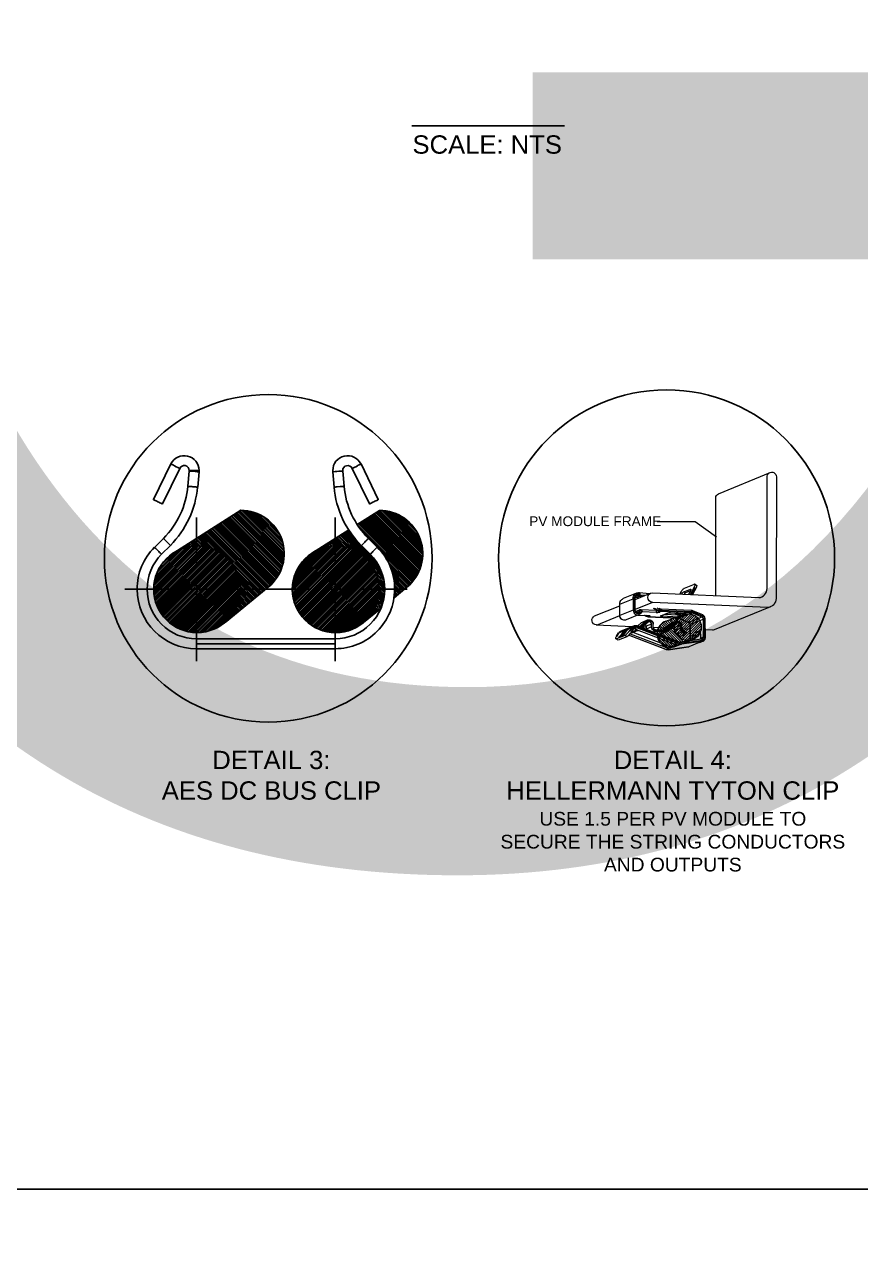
# Model space of a CAD drawing. Header units: feet. Extents: x -13743 to 68376, y -48 to 67763.
# Drawn here: x 104.7 to 150.3, y 63082 to 63148.7 of the extents above; entities that cross this region are included whole.
import ezdxf
from ezdxf.enums import TextEntityAlignment as Align

# ---------------------------------------------------------------- set-up
doc = ezdxf.new("R2018")
doc.units = ezdxf.units.FT
doc.header["$MEASUREMENT"] = 0
for name, color, linetype in [('G-ANNO-TEXT', 1, 'Continuous'), ('G-TEXT', 7, 'Continuous'), ('G-TITL-TEXT', 153, 'Continuous'), ('PDF_0', 7, 'Continuous'), ('PDF_cable', 1, 'Continuous'), ('PDF_Ediciones', 1, 'Continuous'), ('PDF_PDF_Geometría', 7, 'Continuous'), ('PDF_PV wires', 7, 'Continuous'), ('PDF_Text', 7, 'Continuous'), ('XREF', 7, 'Continuous')]:
    doc.layers.add(name, color=color, linetype=linetype)
doc.styles.add('NEI-A', font='arial.ttf')
doc.styles.get("Standard").update_dxf_attribs({"font": 'arial.ttf'})

# ---------------------------------------------------------------- blocks, each defined once
blk = doc.blocks.new('sub-title')
at = {"color": 153, "lineweight": 30, "flags": 106}
blk.add_attdef('SUB_TITLE', text='', height=0.1875, dxfattribs=at).set_placement((0, 0.1875), align=Align.MIDDLE_CENTER)
blk = doc.blocks.new('DETAIL_TITLE')
at = {"style": 'NEI-A', "flags": 8}
blk.add_attdef('#', text='', height=0.2, dxfattribs=at).set_placement((0.5922, -0.5109), align=Align.MIDDLE_CENTER)
at = {"lineweight": 30, "flags": 104}
blk.add_attdef('DETAIL_TITLE', text='', height=0.2, dxfattribs=at).set_placement((0.9099, -0.52514), align=Align.BOTTOM_LEFT)
at = {"style": 'NEI-A'}
for tag, p in [('SCALE:', (0.93865, -0.73792)), ('1"_=_', (1.5474, -0.73792))]:
    blk.add_attdef(tag, text='', height=0.1, dxfattribs=at).set_placement(p, align=Align.BOTTOM_LEFT)

msp = doc.modelspace()

# ---------------------------------------------------------------- linework, layer by layer
at = {"color": 0, "linetype": 'ByBlock', "lineweight": -2, "transparency": 16777216}
msp.add_line((134.167, 63143.183), (125.839, 63143.183), dxfattribs=at)
at = {"layer": 'PDF_0', "lineweight": 25}
for points in [[(122.578, 63124.503, 0.805272), (122.066, 63124.384), (122.066, 63124.358), (122.019, 63124.358), (121.987, 63124.353), (121.945, 63124.347), (121.898, 63124.347), (121.85, 63124.342), (121.745, 63124.332), (121.692, 63124.332), (121.645, 63124.326), (121.571, 63124.316), (121.529, 63124.316), (121.524, 63124.311), (121.524, 63124.384, -0.794738), (123.059, 63124.743)], [(123.568, 63119.817, -0.197368), (124.359, 63117.906), (124.897, 63117.906, 0.200832), (123.949, 63120.199)], [(114.094, 63115.208, -0.415337), (111.398, 63117.906), (110.855, 63117.906, 0.413315), (114.095, 63114.665)]]:
    msp.add_lwpolyline(points, format="xyb", dxfattribs=at)
for points in [[(112.695, 63124.743), (111.746, 63122.798), (111.751, 63122.798), (111.767, 63122.787), (111.799, 63122.771), (111.836, 63122.756), (111.883, 63122.729), (111.936, 63122.708), (111.989, 63122.677), (112.046, 63122.655), (112.094, 63122.629), (112.141, 63122.608), (112.178, 63122.587), (112.21, 63122.571), (112.226, 63122.566), (112.231, 63122.566), (113.18, 63124.5), (113.174, 63124.506), (113.159, 63124.511), (113.106, 63124.537), (113.069, 63124.553), (112.985, 63124.595), (112.89, 63124.648), (112.842, 63124.669), (112.8, 63124.69), (112.763, 63124.706), (112.737, 63124.722), (112.711, 63124.732), (112.7, 63124.737)], [(113.696, 63124.384), (114.234, 63124.384), (114.234, 63124.332), (114.229, 63124.321), (114.229, 63124.311), (114.223, 63124.316), (114.186, 63124.316), (114.15, 63124.321), (114.107, 63124.326), (114.06, 63124.332), (114.013, 63124.332), (113.854, 63124.347), (113.807, 63124.347), (113.77, 63124.353), (113.738, 63124.358), (113.691, 63124.358), (113.691, 63124.369), (113.696, 63124.369)], [(122.578, 63124.5), (123.526, 63122.566), (123.532, 63122.566), (123.553, 63122.571), (123.579, 63122.587), (123.616, 63122.608), (123.711, 63122.655), (123.764, 63122.677), (123.822, 63122.708), (123.874, 63122.729), (123.917, 63122.756), (123.953, 63122.771), (123.985, 63122.787), (124.001, 63122.798), (124.006, 63122.798), (123.063, 63124.743), (123.057, 63124.737), (123.047, 63124.732), (123.02, 63124.722), (122.994, 63124.706), (122.957, 63124.69), (122.91, 63124.669), (122.868, 63124.648), (122.773, 63124.595), (122.725, 63124.574), (122.652, 63124.537), (122.615, 63124.521), (122.599, 63124.511), (122.583, 63124.506)], [(112.189, 63119.814), (112.674, 63120.294), (112.632, 63120.336), (112.605, 63120.368), (112.563, 63120.405), (112.484, 63120.484), (112.442, 63120.531), (112.4, 63120.573), (112.363, 63120.605), (112.305, 63120.663), (112.294, 63120.679), (112.289, 63120.684), (111.809, 63120.194), (111.809, 63120.189), (111.825, 63120.178), (111.846, 63120.152), (111.878, 63120.125), (111.909, 63120.089), (111.957, 63120.046), (112.041, 63119.962), (112.078, 63119.92), (112.115, 63119.888), (112.147, 63119.851), (112.168, 63119.836)], [(123.084, 63120.294), (123.569, 63119.814), (123.59, 63119.836), (123.611, 63119.851), (123.642, 63119.888), (123.679, 63119.92), (123.716, 63119.962), (123.932, 63120.178), (123.948, 63120.189), (123.953, 63120.194), (123.463, 63120.684), (123.458, 63120.679), (123.447, 63120.663), (123.421, 63120.637), (123.395, 63120.605), (123.358, 63120.573), (123.316, 63120.531), (123.273, 63120.484), (123.231, 63120.447), (123.194, 63120.405)]]:
    msp.add_lwpolyline(points, close=True, dxfattribs=at)
for points in [[(114.229, 63124.311), (114.155, 63123.478), (114.15, 63123.478), (114.128, 63123.483), (114.097, 63123.483), (114.055, 63123.488), (114.002, 63123.494), (113.944, 63123.499), (113.891, 63123.504), (113.828, 63123.509), (113.77, 63123.509), (113.717, 63123.515), (113.675, 63123.52), (113.644, 63123.525), (113.617, 63123.525), (113.691, 63124.358)], [(122.066, 63124.358), (122.14, 63123.525), (122.114, 63123.525), (122.077, 63123.52), (122.035, 63123.515), (121.987, 63123.509), (121.929, 63123.509), (121.755, 63123.494), (121.703, 63123.488), (121.661, 63123.483), (121.624, 63123.483), (121.608, 63123.478), (121.603, 63123.478), (121.524, 63124.311)], [(114.097, 63121.823), (114.097, 63119.256)], [(121.661, 63121.823), (121.661, 63119.256)], [(114.097, 63118.576), (114.097, 63117.906), (113.422, 63117.906)], [(121.661, 63118.576), (121.661, 63117.906), (120.981, 63117.906)], [(110.181, 63117.906), (112.748, 63117.906)], [(114.097, 63117.226), (114.097, 63117.906), (114.772, 63117.906)], [(118.013, 63117.906), (115.451, 63117.906)], [(117.744, 63117.906), (120.311, 63117.906)], [(121.661, 63117.226), (121.661, 63117.906), (122.335, 63117.906)], [(125.577, 63117.906), (123.01, 63117.906)], [(114.097, 63113.99), (114.097, 63116.557)], [(121.661, 63113.99), (121.661, 63116.557)], [(121.661, 63114.934), (121.661, 63114.66), (114.097, 63114.66), (114.097, 63115.202), (121.661, 63115.202), (121.661, 63114.934), (114.097, 63114.934)]]:
    msp.add_lwpolyline(points, dxfattribs=at)
at = {"layer": 'PDF_0', "color": 9, "lineweight": 25, "true_color": 0xbfbfbf}
msp.add_lwpolyline([(121.661, 63115.202), (121.661, 63117.906), (123.574, 63119.814)], dxfattribs=at)
at = {"layer": 'PDF_0', "color": 1, "lineweight": 0}
for points in [[(140.257, 63116.377), (140.332, 63116.302)], [(140.355, 63116.412), (140.396, 63116.371)], [(140.448, 63116.452), (140.465, 63116.435)], [(140.547, 63116.487), (140.552, 63116.481)], [(139.259, 63115.768), (140.222, 63114.806)], [(139.306, 63115.855), (140.32, 63114.846)], [(139.364, 63115.936), (140.419, 63114.881)], [(139.428, 63116.006), (140.512, 63114.916)], [(139.497, 63116.064), (140.61, 63114.956)], [(139.584, 63116.116), (140.709, 63114.991)], [(139.671, 63116.157), (140.193, 63115.635)], [(139.77, 63116.191), (140.17, 63115.797)], [(139.868, 63116.232), (140.17, 63115.93)], [(139.967, 63116.267), (140.193, 63116.041)], [(140.06, 63116.302), (140.228, 63116.139)], [(140.158, 63116.342), (140.274, 63116.226)], [(139.201, 63115.426), (139.886, 63114.748)], [(139.207, 63115.559), (140.013, 63114.748)], [(139.225, 63115.67), (140.123, 63114.771)], [(139.23, 63115.264), (139.723, 63114.777)], [(140.692, 63115.142), (140.807, 63115.026)], [(140.854, 63115.113), (140.9, 63115.061)], [(140.981, 63115.119), (140.999, 63115.101)], [(141.092, 63115.136), (141.097, 63115.136)]]:
    msp.add_lwpolyline(points, dxfattribs=at)
at = {"layer": 'PDF_0', "lineweight": 25}
for centre, radius in [((118.005, 63119.596), 8.937), ((139.726, 63119.621), 9.164)]:
    msp.add_circle(centre, radius, dxfattribs=at)
for centre, radius, start, end in [((113.42, 63124.387), 0.809, 359.97802, 153.88), ((113.42, 63124.387), 0.271, 359.2804, 154.65455), ((109.071, 63123.918), 4.562, 314.81324, 355.08911), ((108.987, 63123.949), 5.184, 315.25269, 354.81994), ((126.697, 63123.918), 5.121, 184.91089, 225.02197), ((126.707, 63123.923), 4.583, 184.96582, 224.97253), ((114.094, 63117.904), 3.244, 134.92309, 179.9231), ((114.063, 63117.92), 2.664, 134.70337, 180.3241), ((121.653, 63117.904), 3.239, 270.03295, 0.04944), ((121.663, 63117.904), 2.696, 269.89014, 0.10986)]:
    msp.add_arc(centre, radius, start, end, dxfattribs=at)
at = {"layer": 'PDF_cable', "lineweight": 25}
for points in [[(112.858, 63119.904), (116.511, 63122.218, -0.705463), (118.003, 63118.017), (115.652, 63116.099)], [(122.852, 63121.443), (124.064, 63122.213, -0.705463), (125.561, 63118.017), (124.865, 63117.448)]]:
    msp.add_lwpolyline(points, format="xyb", dxfattribs=at)
for points in [[(115.694, 63121.701), (118.619, 63118.776)], [(115.752, 63121.733), (118.646, 63118.839)], [(115.805, 63121.77), (118.677, 63118.903)], [(115.863, 63121.807), (118.704, 63118.966)], [(115.915, 63121.839), (118.73, 63119.029)], [(115.973, 63121.875), (118.751, 63119.098)], [(116.026, 63121.912), (118.772, 63119.166)], [(116.084, 63121.949), (118.793, 63119.235)], [(116.142, 63121.981), (118.814, 63119.308)], [(116.195, 63122.018), (118.83, 63119.382)], [(116.253, 63122.055), (118.841, 63119.461)], [(116.305, 63122.086), (118.856, 63119.54)], [(116.363, 63122.123), (118.862, 63119.619)], [(116.416, 63122.16), (118.872, 63119.704)], [(116.474, 63122.192), (118.872, 63119.793)], [(116.543, 63122.218), (118.872, 63119.883)], [(116.637, 63122.213), (118.872, 63119.978)], [(116.732, 63122.207), (118.862, 63120.073)], [(116.838, 63122.192), (118.851, 63120.178)], [(116.943, 63122.176), (118.835, 63120.284)], [(117.059, 63122.149), (118.809, 63120.4)], [(117.186, 63122.118), (118.777, 63120.526)], [(117.317, 63122.076), (118.73, 63120.663)], [(117.47, 63122.012), (118.672, 63120.816)], [(117.655, 63121.923), (118.582, 63120.995)], [(117.902, 63121.759), (118.419, 63121.243)], [(123.252, 63121.696), (126.172, 63118.776)], [(123.305, 63121.733), (126.204, 63118.834)], [(123.363, 63121.77), (126.23, 63118.897)], [(123.421, 63121.802), (126.262, 63118.961)], [(123.474, 63121.839), (126.283, 63119.029)], [(123.532, 63121.875), (126.31, 63119.092)], [(123.584, 63121.907), (126.331, 63119.161)], [(123.642, 63121.944), (126.352, 63119.235)], [(123.695, 63121.981), (126.367, 63119.308)], [(123.753, 63122.012), (126.383, 63119.382)], [(123.806, 63122.049), (126.399, 63119.456)], [(123.864, 63122.086), (126.41, 63119.535)], [(123.917, 63122.118), (126.42, 63119.619)], [(123.975, 63122.155), (126.425, 63119.704)], [(124.032, 63122.192), (126.431, 63119.788)], [(124.096, 63122.213), (126.431, 63119.878)], [(124.191, 63122.207), (126.431, 63119.973)], [(124.291, 63122.202), (126.42, 63120.073)], [(124.391, 63122.192), (126.41, 63120.173)], [(124.502, 63122.171), (126.394, 63120.284)], [(124.618, 63122.149), (126.367, 63120.4)], [(124.739, 63122.113), (126.336, 63120.521)], [(124.876, 63122.07), (126.288, 63120.658)], [(125.029, 63122.007), (126.225, 63120.811)], [(125.208, 63121.918), (126.136, 63120.99)], [(125.461, 63121.759), (125.977, 63121.243)], [(114.64, 63121.032), (117.813, 63117.859)], [(114.692, 63121.069), (117.86, 63117.901)], [(114.75, 63121.101), (117.913, 63117.943)], [(114.803, 63121.137), (117.96, 63117.98)], [(114.861, 63121.174), (118.013, 63118.022)], [(114.919, 63121.206), (118.061, 63118.065)], [(114.972, 63121.243), (118.108, 63118.107)], [(115.03, 63121.28), (118.155, 63118.149)], [(115.083, 63121.311), (118.198, 63118.196)], [(115.141, 63121.348), (118.245, 63118.244)], [(115.193, 63121.385), (118.287, 63118.291)], [(115.251, 63121.417), (118.329, 63118.339)], [(115.304, 63121.454), (118.372, 63118.391)], [(115.362, 63121.491), (118.408, 63118.444)], [(115.415, 63121.522), (118.445, 63118.497)], [(115.473, 63121.559), (118.482, 63118.549)], [(115.531, 63121.596), (118.519, 63118.602)], [(115.583, 63121.628), (118.556, 63118.66)], [(115.641, 63121.665), (118.588, 63118.718)], [(120.411, 63119.899), (122.393, 63121.153)], [(122.198, 63121.027), (124.032, 63119.193)], [(122.251, 63121.064), (123.895, 63119.419)], [(122.309, 63121.101), (122.789, 63120.616)], [(122.362, 63121.132), (122.493, 63121)], [(122.862, 63121.448), (125.925, 63118.386)], [(122.92, 63121.485), (125.967, 63118.439)], [(122.973, 63121.522), (126.004, 63118.491)], [(123.01, 63121.211), (125.888, 63118.339)], [(123.031, 63121.554), (126.041, 63118.544)], [(123.084, 63121.591), (126.078, 63118.602)], [(123.142, 63121.628), (126.109, 63118.655)], [(123.194, 63121.665), (126.141, 63118.713)], [(113.86, 63120.537), (114.128, 63120.268), (111.757, 63117.901)], [(113.58, 63120.363), (113.712, 63120.236)], [(113.638, 63120.4), (113.791, 63120.247)], [(113.696, 63120.431), (113.87, 63120.257)], [(113.749, 63120.468), (113.955, 63120.263)], [(113.807, 63120.505), (114.039, 63120.268)], [(113.918, 63120.573), (114.223, 63120.268)], [(113.97, 63120.61), (114.318, 63120.263)], [(114.028, 63120.642), (114.418, 63120.252)], [(114.081, 63120.679), (114.529, 63120.236)], [(114.139, 63120.716), (114.64, 63120.215)], [(114.192, 63120.747), (114.761, 63120.183)], [(114.25, 63120.784), (114.893, 63120.141)], [(114.308, 63120.821), (115.04, 63120.083)], [(114.36, 63120.853), (115.214, 63120.004)], [(114.418, 63120.89), (115.436, 63119.872)], [(114.471, 63120.927), (117.66, 63117.738)], [(114.529, 63120.958), (117.713, 63117.78)], [(114.582, 63120.995), (117.76, 63117.817)], [(121.418, 63120.537), (121.687, 63120.268), (119.315, 63117.896)], [(121.139, 63120.357), (121.271, 63120.231)], [(121.197, 63120.394), (121.344, 63120.241)], [(121.249, 63120.431), (121.429, 63120.252)], [(121.307, 63120.463), (121.513, 63120.263)], [(121.36, 63120.5), (121.597, 63120.268)], [(121.471, 63120.568), (121.777, 63120.263)], [(121.529, 63120.605), (121.877, 63120.257)], [(121.587, 63120.642), (121.977, 63120.247)], [(121.64, 63120.674), (122.082, 63120.231)], [(121.697, 63120.711), (122.198, 63120.21)], [(121.75, 63120.747), (122.319, 63120.178)], [(121.808, 63120.784), (122.451, 63120.136)], [(121.861, 63120.816), (122.599, 63120.083)], [(121.919, 63120.853), (122.767, 63119.999)], [(121.972, 63120.89), (122.989, 63119.872)], [(122.03, 63120.921), (124.233, 63118.718)], [(122.082, 63120.958), (124.185, 63118.855)], [(122.14, 63120.995), (124.122, 63119.013)], [(114.034, 63120.268), (111.757, 63117.991)], [(114.218, 63120.268), (111.762, 63117.812)], [(114.302, 63120.263), (111.762, 63117.727)], [(113.939, 63120.263), (111.767, 63118.086)], [(114.387, 63120.257), (111.772, 63117.643)], [(113.839, 63120.252), (111.772, 63118.191)], [(114.466, 63120.247), (111.783, 63117.564)], [(113.733, 63120.236), (111.788, 63118.296)], [(114.545, 63120.231), (111.793, 63117.485)], [(113.617, 63120.215), (111.809, 63118.407)], [(114.619, 63120.215), (111.809, 63117.406)], [(114.692, 63120.199), (111.825, 63117.332)], [(113.501, 63120.189), (111.841, 63118.528)], [(114.766, 63120.183), (111.846, 63117.263)], [(114.835, 63120.162), (111.867, 63117.19)], [(113.369, 63120.147), (111.883, 63118.66)], [(114.903, 63120.136), (111.888, 63117.126)], [(114.972, 63120.115), (111.915, 63117.058)], [(113.222, 63120.094), (111.936, 63118.802)], [(115.035, 63120.089), (111.941, 63116.995)], [(115.098, 63120.057), (111.967, 63116.931)], [(115.162, 63120.031), (111.999, 63116.868)], [(113.059, 63120.015), (112.01, 63118.971)], [(115.22, 63119.999), (112.025, 63116.805)], [(115.278, 63119.967), (112.057, 63116.747)], [(115.336, 63119.936), (112.094, 63116.689)], [(115.394, 63119.899), (112.126, 63116.636)], [(112.848, 63119.894), (112.131, 63119.182)], [(115.446, 63119.862), (112.162, 63116.578)], [(115.499, 63119.825), (112.199, 63116.525)], [(115.552, 63119.788), (112.242, 63116.473)], [(115.604, 63119.746), (112.278, 63116.425)], [(115.652, 63119.709), (112.321, 63116.373)], [(112.969, 63119.973), (112.974, 63119.973)], [(113.027, 63120.01), (113.032, 63120.004)], [(113.085, 63120.046), (113.095, 63120.036)], [(113.138, 63120.078), (113.153, 63120.062)], [(113.196, 63120.115), (113.217, 63120.089)], [(113.248, 63120.152), (113.285, 63120.115)], [(113.306, 63120.189), (113.348, 63120.141)], [(113.359, 63120.22), (113.417, 63120.162)], [(113.417, 63120.257), (113.491, 63120.183)], [(113.47, 63120.294), (113.559, 63120.205)], [(113.528, 63120.326), (113.633, 63120.22)], [(121.592, 63120.263), (119.315, 63117.991)], [(121.771, 63120.263), (119.315, 63117.806)], [(121.861, 63120.263), (119.32, 63117.722)], [(121.497, 63120.257), (119.32, 63118.086)], [(121.397, 63120.252), (119.331, 63118.186)], [(121.945, 63120.252), (119.331, 63117.638)], [(122.024, 63120.241), (119.341, 63117.559)], [(121.292, 63120.236), (119.347, 63118.291)], [(122.103, 63120.231), (119.352, 63117.479)], [(121.176, 63120.215), (119.368, 63118.402)], [(122.177, 63120.215), (119.368, 63117.406)], [(122.251, 63120.199), (119.384, 63117.332)], [(121.054, 63120.183), (119.399, 63118.523)], [(122.325, 63120.178), (119.405, 63117.258)], [(122.393, 63120.157), (119.426, 63117.19)], [(120.928, 63120.141), (119.436, 63118.655)], [(122.462, 63120.136), (119.447, 63117.121)], [(122.525, 63120.11), (119.473, 63117.053)], [(120.78, 63120.089), (119.494, 63118.802)], [(122.594, 63120.083), (119.5, 63116.989)], [(122.657, 63120.057), (119.526, 63116.926)], [(122.715, 63120.025), (119.552, 63116.863)], [(120.612, 63120.015), (119.568, 63118.966)], [(122.778, 63119.999), (119.584, 63116.805)], [(122.836, 63119.967), (119.615, 63116.747)], [(122.894, 63119.93), (119.647, 63116.689)], [(122.952, 63119.899), (119.684, 63116.631)], [(120.401, 63119.894), (119.689, 63119.177)], [(123.005, 63119.862), (119.721, 63116.578)], [(123.057, 63119.825), (119.758, 63116.525)], [(123.11, 63119.783), (119.795, 63116.473)], [(123.163, 63119.746), (119.837, 63116.42)], [(123.21, 63119.704), (119.879, 63116.373)], [(120.527, 63119.973), (120.533, 63119.967)], [(120.585, 63120.01), (120.591, 63119.999)], [(120.638, 63120.041), (120.649, 63120.031)], [(120.696, 63120.078), (120.712, 63120.062)], [(120.749, 63120.115), (120.775, 63120.089)], [(120.807, 63120.147), (120.844, 63120.115)], [(120.859, 63120.183), (120.907, 63120.136)], [(120.917, 63120.22), (120.975, 63120.157)], [(120.975, 63120.252), (121.044, 63120.178)], [(121.028, 63120.289), (121.118, 63120.199)], [(121.086, 63120.326), (121.191, 63120.215)], [(124.133, 63119.999), (125.846, 63118.286)], [(115.704, 63119.667), (112.363, 63116.325)], [(115.752, 63119.619), (112.405, 63116.278)], [(115.794, 63119.577), (112.452, 63116.23)], [(115.842, 63119.53), (112.495, 63116.188)], [(115.884, 63119.482), (112.542, 63116.146)], [(115.926, 63119.435), (112.595, 63116.099)], [(115.968, 63119.388), (112.642, 63116.062)], [(116.005, 63119.335), (112.695, 63116.019)], [(116.047, 63119.282), (112.748, 63115.983)], [(116.084, 63119.229), (112.8, 63115.946)], [(116.121, 63119.171), (112.853, 63115.909)], [(116.153, 63119.119), (112.911, 63115.872)], [(116.189, 63119.061), (112.969, 63115.84)], [(116.095, 63119.214), (117.613, 63117.696)], [(123.258, 63119.662), (119.921, 63116.32)], [(123.305, 63119.619), (119.963, 63116.272)], [(123.353, 63119.572), (120.006, 63116.23)], [(123.4, 63119.53), (120.053, 63116.183)], [(123.442, 63119.482), (120.1, 63116.141)], [(123.484, 63119.43), (120.148, 63116.099)], [(123.526, 63119.382), (120.201, 63116.056)], [(123.563, 63119.33), (120.248, 63116.019)], [(123.6, 63119.277), (120.301, 63115.977)], [(123.642, 63119.224), (120.353, 63115.94)], [(123.674, 63119.171), (120.411, 63115.903)], [(123.711, 63119.113), (120.464, 63115.872)], [(123.743, 63119.055), (120.522, 63115.835)], [(123.648, 63119.214), (124.27, 63118.592)], [(124.391, 63119.651), (125.804, 63118.238)], [(124.523, 63119.43), (125.756, 63118.191)], [(124.607, 63119.25), (125.714, 63118.149)], [(124.676, 63119.092), (125.666, 63118.107)], [(116.221, 63119.003), (113.027, 63115.809)], [(116.247, 63118.94), (113.085, 63115.777)], [(116.279, 63118.882), (113.148, 63115.751)], [(116.305, 63118.818), (113.211, 63115.724)], [(116.332, 63118.75), (113.275, 63115.698)], [(116.358, 63118.687), (113.343, 63115.672)], [(116.379, 63118.618), (113.412, 63115.65)], [(117.412, 63117.532), (116.4, 63118.544), (113.48, 63115.629)], [(116.416, 63118.476), (113.554, 63115.608)], [(116.437, 63118.402), (113.628, 63115.592)], [(116.221, 63118.992), (117.56, 63117.653)], [(116.305, 63118.824), (117.512, 63117.617)], [(116.358, 63118.676), (117.46, 63117.574)], [(116.432, 63118.423), (117.36, 63117.49)], [(123.774, 63118.997), (120.585, 63115.803)], [(123.806, 63118.94), (120.643, 63115.777)], [(123.837, 63118.876), (120.707, 63115.745)], [(123.864, 63118.813), (120.77, 63115.719)], [(123.89, 63118.75), (120.833, 63115.693)], [(123.911, 63118.681), (120.902, 63115.666)], [(123.938, 63118.613), (120.97, 63115.645)], [(123.959, 63118.544), (121.039, 63115.624)], [(123.975, 63118.47), (121.107, 63115.608)], [(123.99, 63118.397), (121.181, 63115.587)], [(123.779, 63118.992), (124.301, 63118.47)], [(123.859, 63118.818), (124.322, 63118.36)], [(123.917, 63118.671), (124.338, 63118.249)], [(123.959, 63118.539), (124.349, 63118.149)], [(123.99, 63118.418), (124.354, 63118.049)], [(124.728, 63118.95), (125.619, 63118.059)], [(124.77, 63118.818), (125.566, 63118.022)], [(124.802, 63118.692), (125.519, 63117.98)], [(124.828, 63118.576), (125.466, 63117.938)], [(124.855, 63118.465), (125.419, 63117.896)], [(124.871, 63118.354), (125.366, 63117.859)], [(116.453, 63118.323), (113.702, 63115.577)], [(116.463, 63118.249), (113.781, 63115.566)], [(116.474, 63118.165), (113.86, 63115.556)], [(116.479, 63118.086), (113.944, 63115.545)], [(116.485, 63117.996), (114.028, 63115.54)], [(116.49, 63117.906), (114.118, 63115.54)], [(116.485, 63117.817), (114.213, 63115.54)], [(116.479, 63117.722), (114.308, 63115.545)], [(116.453, 63118.307), (117.312, 63117.453)], [(116.469, 63118.202), (117.259, 63117.411)], [(116.479, 63118.101), (117.212, 63117.369)], [(116.485, 63118.001), (117.159, 63117.332)], [(116.485, 63117.822), (117.059, 63117.248)], [(116.485, 63117.732), (117.012, 63117.205)], [(116.49, 63117.912), (117.112, 63117.29)], [(124.006, 63118.323), (121.26, 63115.571)], [(124.022, 63118.244), (121.339, 63115.561)], [(124.032, 63118.165), (121.418, 63115.55)], [(124.038, 63118.08), (121.502, 63115.545)], [(124.043, 63117.996), (121.587, 63115.54)], [(124.343, 63117.606), (124.043, 63117.906), (121.676, 63115.535)], [(124.043, 63117.812), (121.766, 63115.54)], [(124.038, 63117.717), (121.866, 63115.545)], [(124.011, 63118.307), (124.359, 63117.954)], [(124.027, 63118.196), (124.359, 63117.864)], [(124.038, 63118.096), (124.359, 63117.775)], [(124.038, 63117.732), (124.322, 63117.448)], [(124.043, 63118.001), (124.354, 63117.69)], [(124.043, 63117.817), (124.333, 63117.527)], [(124.881, 63118.254), (125.319, 63117.817)], [(124.892, 63118.154), (125.266, 63117.775)], [(124.892, 63117.696), (125.018, 63117.569)], [(124.897, 63118.054), (125.218, 63117.732)], [(124.897, 63117.964), (125.166, 63117.696)], [(124.897, 63117.87), (125.118, 63117.653)], [(124.897, 63117.785), (125.066, 63117.611)], [(116.469, 63117.617), (114.408, 63115.556)], [(116.458, 63117.511), (114.513, 63115.571)], [(116.432, 63117.4), (114.629, 63115.592)], [(116.406, 63117.279), (114.745, 63115.624)], [(116.363, 63117.147), (114.877, 63115.661)], [(116.337, 63117.063), (116.558, 63116.842)], [(116.358, 63117.132), (116.611, 63116.879)], [(116.379, 63117.2), (116.659, 63116.921)], [(116.4, 63117.269), (116.711, 63116.963)], [(116.421, 63117.342), (116.759, 63117.005)], [(116.437, 63117.416), (116.811, 63117.042)], [(116.453, 63117.495), (116.859, 63117.084)], [(116.463, 63117.569), (116.912, 63117.126)], [(116.474, 63117.653), (116.959, 63117.168)], [(124.027, 63117.617), (121.966, 63115.556)], [(124.011, 63117.511), (122.072, 63115.566)], [(123.99, 63117.395), (122.182, 63115.592)], [(123.964, 63117.279), (122.304, 63115.619)], [(123.922, 63117.147), (122.435, 63115.661)], [(123.89, 63117.063), (124.117, 63116.836)], [(123.917, 63117.132), (124.164, 63116.884)], [(123.938, 63117.2), (124.185, 63116.947)], [(123.959, 63117.269), (124.212, 63117.016)], [(123.98, 63117.337), (124.233, 63117.084)], [(123.996, 63117.416), (124.254, 63117.153)], [(124.011, 63117.49), (124.275, 63117.226)], [(124.022, 63117.569), (124.291, 63117.295)], [(124.032, 63117.648), (124.307, 63117.374)], [(124.876, 63117.527), (124.918, 63117.49)], [(124.886, 63117.611), (124.965, 63117.532)], [(116.311, 63117.005), (115.025, 63115.719)], [(116.232, 63116.836), (115.188, 63115.793)], [(116.11, 63116.626), (115.404, 63115.914)], [(115.931, 63116.378), (115.957, 63116.352)], [(115.973, 63116.431), (116.01, 63116.394)], [(116.01, 63116.478), (116.058, 63116.431)], [(116.052, 63116.531), (116.11, 63116.473)], [(116.089, 63116.589), (116.158, 63116.515)], [(116.121, 63116.641), (116.21, 63116.557)], [(116.158, 63116.699), (116.258, 63116.594)], [(116.189, 63116.757), (116.311, 63116.636)], [(116.221, 63116.815), (116.358, 63116.678)], [(116.253, 63116.873), (116.411, 63116.715)], [(116.279, 63116.937), (116.458, 63116.757)], [(116.311, 63117), (116.511, 63116.8)], [(123.869, 63117), (122.578, 63115.714)], [(123.79, 63116.836), (122.746, 63115.793)], [(123.669, 63116.62), (122.957, 63115.914)], [(123.205, 63116.093), (124.154, 63116.868)], [(123.49, 63116.378), (123.516, 63116.346)], [(123.526, 63116.425), (123.569, 63116.388)], [(123.569, 63116.478), (123.616, 63116.431)], [(123.606, 63116.531), (123.669, 63116.467)], [(123.642, 63116.583), (123.716, 63116.51)], [(123.679, 63116.636), (123.769, 63116.552)], [(123.716, 63116.694), (123.816, 63116.594)], [(123.748, 63116.752), (123.869, 63116.631)], [(123.779, 63116.81), (123.917, 63116.673)], [(123.811, 63116.873), (123.969, 63116.715)], [(123.837, 63116.937), (124.017, 63116.757)], [(123.864, 63117), (124.069, 63116.794)], [(115.71, 63116.151), (115.71, 63116.146)], [(115.757, 63116.193), (115.762, 63116.188)], [(115.799, 63116.236), (115.81, 63116.23)], [(115.847, 63116.283), (115.857, 63116.267)], [(115.889, 63116.33), (115.91, 63116.309)], [(123.263, 63116.146), (123.268, 63116.146)], [(123.31, 63116.188), (123.316, 63116.183)], [(123.358, 63116.236), (123.368, 63116.225)], [(123.4, 63116.283), (123.416, 63116.267)], [(123.447, 63116.33), (123.469, 63116.309)]]:
    msp.add_lwpolyline(points, dxfattribs=at)
for centre in [(114.121, 63117.909), (121.679, 63117.904)]:
    msp.add_circle(centre, 2.364, dxfattribs=at)
at = {"layer": 'PDF_Ediciones', "lineweight": 0}
msp.add_circle((140.892, 63115.846), 0.728, dxfattribs=at)
msp.add_arc((139.929, 63115.475), 0.728, 109.38538, 294.07653, dxfattribs=at)
at = {"layer": 'PDF_PDF_Geometría', "lineweight": 0}
for points in [[(138.947, 63117.2, -0.968573), (138.952, 63117.716), (144.75, 63117.455), (144.843, 63117.467), (144.924, 63117.502), (145.005, 63117.548), (145.075, 63117.606), (145.127, 63117.681), (145.168, 63117.768), (145.197, 63117.861), (145.208, 63117.948), (145.22, 63124.013, -1.103596), (145.713, 63124.042), (145.701, 63117.409), (145.689, 63117.316), (145.66, 63117.229), (145.62, 63117.142), (145.568, 63117.067), (145.498, 63117.009), (145.417, 63116.963)], [(142.414, 63117.56), (142.414, 63121.317), (142.408, 63122.897, -0.292569), (142.558, 63123.108), (145.376, 63124.285)], [(135.9, 63115.96, -0.768254), (135.804, 63116.458), (137.178, 63117.009)]]:
    msp.add_lwpolyline(points, format="xyb", dxfattribs=at)
for points in [[(137.178, 63117.09), (137.178, 63117.096), (137.184, 63117.171), (137.201, 63117.235), (137.236, 63117.293), (137.282, 63117.345), (137.317, 63117.374), (137.334, 63117.386), (137.381, 63117.415), (138.106, 63117.705)], [(138.019, 63116.765), (138.013, 63116.771), (137.972, 63116.771), (137.972, 63117.392), (137.903, 63117.392), (137.908, 63117.461), (137.926, 63117.531), (137.961, 63117.589), (138.007, 63117.647), (138.036, 63117.67), (138.117, 63117.71), (138.187, 63117.728), (138.256, 63117.728), (138.796, 63117.67)], [(138.013, 63117.351), (138.854, 63117.699)], [(140.541, 63117.803), (140.529, 63117.78), (140.454, 63117.647), (140.541, 63117.803), (140.564, 63117.838), (140.61, 63117.896), (140.634, 63117.919), (140.651, 63117.942), (140.674, 63117.954), (140.686, 63117.966), (140.709, 63117.971), (141.242, 63118.192), (141.248, 63118.197), (141.26, 63118.197), (141.266, 63118.192), (141.271, 63118.18), (141.271, 63118.145), (141.266, 63118.128), (141.26, 63118.099)], [(140.547, 63117.647), (140.593, 63117.705), (140.616, 63117.728), (140.628, 63117.751), (140.645, 63117.763), (140.663, 63117.768), (141.028, 63117.919), (141.051, 63117.919), (141.051, 63117.896), (141.045, 63117.867), (141.034, 63117.844), (141.022, 63117.815), (141.01, 63117.78), (140.964, 63117.705), (140.952, 63117.67), (140.929, 63117.635), (140.918, 63117.623)], [(141.022, 63117.815), (140.761, 63117.71), (140.663, 63117.768)], [(140.686, 63117.635), (140.692, 63117.647), (140.715, 63117.67), (140.726, 63117.693), (140.744, 63117.705), (140.761, 63117.71)], [(141.26, 63118.192), (141.358, 63118.134), (141.364, 63118.134), (141.376, 63118.122), (141.376, 63118.087), (141.364, 63118.064), (141.358, 63118.041), (141.347, 63118.012), (141.289, 63117.948), (141.266, 63117.937), (141.254, 63117.937), (141.254, 63117.942), (141.248, 63117.948), (141.248, 63117.96), (141.254, 63118.053), (141.26, 63118.099), (141.01, 63117.623)], [(141.028, 63117.919), (141.051, 63117.908)], [(141.254, 63117.937), (141.092, 63117.618)], [(141.352, 63118.018), (141.144, 63117.618)], [(138.349, 63116.632), (138.309, 63116.58), (138.262, 63116.545), (138.233, 63116.528), (137.514, 63116.232), (137.474, 63116.22), (137.398, 63116.22), (137.334, 63116.238), (137.271, 63116.278), (137.224, 63116.331), (137.19, 63116.406), (137.178, 63116.475), (137.178, 63117.096), (137.903, 63117.392), (137.903, 63116.771), (137.914, 63116.696), (137.949, 63116.626), (137.995, 63116.568), (138.053, 63116.528), (138.129, 63116.516), (138.198, 63116.516), (138.233, 63116.528)], [(137.508, 63116.232), (137.479, 63116.22), (137.416, 63116.22), (137.346, 63116.232), (137.282, 63116.261), (137.236, 63116.313), (137.195, 63116.365), (137.178, 63116.429), (137.178, 63117.136), (137.195, 63117.218), (137.23, 63117.287), (137.282, 63117.345), (137.317, 63117.368)], [(138.013, 63117.386), (138.013, 63117.392), (137.972, 63117.392), (137.984, 63117.455), (138.001, 63117.513), (138.03, 63117.566), (138.065, 63117.606), (138.106, 63117.635), (138.158, 63117.664), (138.222, 63117.676), (138.274, 63117.676), (138.274, 63117.647), (138.262, 63117.629), (138.262, 63117.623), (138.251, 63117.612), (138.564, 63117.577)], [(138.1, 63116.644), (138.256, 63116.707), (138.233, 63116.667), (138.198, 63116.644), (138.193, 63116.644), (138.158, 63116.626), (138.111, 63116.632), (138.071, 63116.655), (138.042, 63116.696), (138.019, 63116.742), (138.019, 63116.765), (138.013, 63117.386), (138.019, 63117.421), (138.036, 63117.479), (138.065, 63117.531), (138.111, 63117.577), (138.152, 63117.6), (138.158, 63117.6), (138.204, 63117.612), (138.251, 63117.612), (138.065, 63117.537)], [(142.251, 63115.67), (145.417, 63116.963), (145.336, 63116.928), (145.243, 63116.916), (138.952, 63117.194), (138.019, 63116.812)], [(138.204, 63117.432), (138.03, 63117.455), (138.193, 63117.519), (138.204, 63117.525), (138.245, 63117.525), (138.262, 63117.531), (138.32, 63117.531), (138.349, 63117.525), (138.378, 63117.525), (138.419, 63117.519)], [(137.845, 63115.867), (135.902, 63115.954), (137.178, 63116.47)], [(138.367, 63116.702), (138.367, 63116.69), (138.355, 63116.661), (138.355, 63116.649), (138.343, 63116.62), (138.326, 63116.609), (138.285, 63116.597), (138.233, 63116.586), (138.193, 63116.58), (138.146, 63116.58), (138.1, 63116.586), (138.059, 63116.615), (138.03, 63116.649), (138.001, 63116.69), (137.984, 63116.725), (137.972, 63116.771), (137.966, 63116.777), (137.955, 63116.777), (137.943, 63116.771), (137.903, 63116.771), (137.178, 63116.475)], [(138.036, 63116.702), (138.256, 63116.794)], [(138.164, 63116.499), (138.726, 63116.475), (138.755, 63116.47), (138.796, 63116.47), (138.813, 63116.464), (138.819, 63116.464), (138.825, 63116.458), (138.807, 63116.441), (138.714, 63116.412), (138.674, 63116.412), (138.662, 63116.418), (138.639, 63116.418), (138.604, 63116.429), (138.569, 63116.452), (138.517, 63116.481)], [(138.256, 63116.707), (138.28, 63116.742), (138.274, 63116.661), (138.251, 63116.62), (138.239, 63116.603), (138.233, 63116.597), (138.233, 63116.586)], [(138.28, 63116.8), (138.274, 63116.794), (138.251, 63116.789), (138.291, 63116.8), (138.291, 63116.806), (138.303, 63116.806), (138.372, 63116.702)], [(138.303, 63116.806), (138.303, 63116.794), (138.285, 63116.76), (138.28, 63116.742)], [(138.309, 63116.8), (138.343, 63116.8), (138.419, 63116.678), (138.39, 63116.678), (138.367, 63116.69), (138.343, 63116.69)], [(138.343, 63116.8), (139.155, 63116.765), (139.155, 63116.649), (138.419, 63116.678)], [(138.807, 63116.464), (138.807, 63116.441), (138.784, 63116.435), (138.709, 63116.435), (138.662, 63116.452), (138.627, 63116.464), (138.622, 63116.464), (138.622, 63116.47), (138.616, 63116.47), (138.569, 63116.452), (138.564, 63116.452), (138.511, 63116.481)], [(138.616, 63116.47), (138.593, 63116.481)], [(138.627, 63116.475), (138.627, 63116.464)], [(139.439, 63116.818), (139.445, 63116.818), (139.445, 63116.812), (139.451, 63116.806), (139.451, 63116.777), (139.457, 63116.765), (141.097, 63116.696), (141.097, 63116.673), (141.092, 63116.661), (141.092, 63116.644), (141.08, 63116.632), (141.074, 63116.632), (141.074, 63116.626), (141.103, 63116.626), (141.103, 63116.62), (141.115, 63116.62), (140.39, 63116.325), (140.384, 63116.325), (140.384, 63116.331), (140.355, 63116.331), (140.349, 63116.336), (140.349, 63116.331), (138.714, 63116.406), (138.714, 63116.412), (140.349, 63116.336), (141.074, 63116.626), (139.439, 63116.702), (139.346, 63116.667), (139.352, 63116.667), (139.346, 63116.678)], [(138.819, 63116.464), (138.819, 63116.452)], [(139.062, 63116.881), (139.294, 63116.748), (139.312, 63116.765), (139.323, 63116.771), (139.329, 63116.789), (139.335, 63116.794), (139.335, 63116.806), (139.37, 63116.794), (139.381, 63116.789), (139.393, 63116.777), (139.416, 63116.771), (139.439, 63116.771), (139.457, 63116.765), (139.451, 63116.76), (139.451, 63116.725), (139.445, 63116.713), (139.445, 63116.707), (139.439, 63116.707), (139.439, 63116.702), (139.422, 63116.707), (139.381, 63116.707), (139.358, 63116.713), (139.346, 63116.719), (139.329, 63116.725), (139.306, 63116.736), (139.294, 63116.748), (139.248, 63116.725), (139.016, 63116.858)], [(139.184, 63116.765), (139.155, 63116.765)], [(139.155, 63116.649), (139.259, 63116.649), (139.288, 63116.655), (139.323, 63116.655), (139.346, 63116.667), (139.346, 63116.678), (139.329, 63116.69), (139.294, 63116.702), (139.254, 63116.719), (139.248, 63116.725)], [(139.346, 63116.847), (139.346, 63116.823), (139.341, 63116.812), (139.335, 63116.806), (139.207, 63116.881)], [(141.712, 63115.072), (141.567, 63115.009), (141.55, 63115.009), (141.509, 63114.997), (141.654, 63115.055), (141.695, 63115.072), (141.729, 63115.084), (141.758, 63115.101), (141.793, 63115.142), (141.828, 63115.194), (141.845, 63115.264), (141.845, 63115.287), (141.84, 63116.278), (141.84, 63116.313), (141.822, 63116.377), (141.782, 63116.435), (141.735, 63116.475), (141.695, 63116.504), (141.155, 63116.725), (141.121, 63116.742), (141.074, 63116.748), (139.439, 63116.818), (139.416, 63116.823), (139.358, 63116.841), (139.346, 63116.847), (139.306, 63116.87)], [(139.335, 63116.661), (139.335, 63116.678)], [(139.503, 63116.435), (139.503, 63116.499)], [(139.63, 63116.551), (140.332, 63116.516), (140.332, 63116.394)], [(140.286, 63116.603), (140.494, 63116.504), (140.506, 63116.499), (140.518, 63116.487), (140.529, 63116.487), (140.471, 63116.464), (140.454, 63116.47), (140.448, 63116.47), (140.436, 63116.475), (140.158, 63116.609)], [(140.349, 63116.516), (140.332, 63116.516)], [(141.845, 63115.287), (141.834, 63115.287), (141.828, 63115.293), (141.811, 63115.293), (141.805, 63116.284), (141.758, 63116.284), (141.747, 63116.278), (141.729, 63116.278), (141.729, 63116.296), (141.718, 63116.331), (141.712, 63116.342), (141.671, 63116.383), (141.654, 63116.389), (140.929, 63116.093), (140.39, 63116.325), (140.384, 63116.325), (140.923, 63116.093), (140.947, 63116.087), (140.976, 63116.058), (140.999, 63116.023), (141.005, 63115.983), (141.005, 63115.09)], [(140.523, 63116.429), (140.523, 63116.418), (140.529, 63116.418), (140.535, 63116.423), (140.523, 63116.435), (140.5, 63116.441), (140.471, 63116.464)], [(140.494, 63116.597), (140.494, 63116.504)], [(140.634, 63116.586), (140.668, 63116.568), (140.674, 63116.568), (140.697, 63116.557), (140.634, 63116.528), (140.622, 63116.533), (140.616, 63116.545), (140.599, 63116.551), (140.5, 63116.586)], [(140.506, 63116.412), (140.506, 63116.435)], [(140.68, 63116.51), (140.68, 63116.481), (140.622, 63116.47), (140.576, 63116.475), (140.529, 63116.487)], [(140.634, 63116.528), (140.668, 63116.516), (140.686, 63116.504), (140.697, 63116.499), (140.692, 63116.487), (140.692, 63116.504)], [(140.668, 63116.58), (140.668, 63116.568)], [(140.842, 63116.568), (140.842, 63116.551), (140.819, 63116.545), (140.744, 63116.545), (140.697, 63116.557)], [(140.86, 63116.568), (140.86, 63116.557)], [(141.074, 63116.748), (141.08, 63116.748), (141.08, 63116.742), (141.092, 63116.736), (141.092, 63116.725), (141.097, 63116.719), (141.097, 63116.696), (141.121, 63116.696), (141.126, 63116.69), (141.144, 63116.69), (141.155, 63116.678), (141.155, 63116.702), (141.161, 63116.713), (141.161, 63116.725), (141.155, 63116.725)], [(141.84, 63116.278), (141.822, 63116.278), (141.816, 63116.284), (141.805, 63116.284), (141.805, 63116.313), (141.793, 63116.336), (141.787, 63116.365), (141.776, 63116.383), (141.758, 63116.406), (141.735, 63116.423), (141.718, 63116.441), (141.689, 63116.458), (141.695, 63116.464), (141.695, 63116.475), (141.7, 63116.481), (141.7, 63116.499), (141.695, 63116.499), (141.695, 63116.504)], [(137.955, 63115.913), (137.236, 63115.617), (137.219, 63115.612), (137.184, 63115.583), (137.149, 63115.559), (137.126, 63115.525), (136.992, 63115.333), (137.004, 63115.351)], [(136.998, 63115.356), (137.114, 63115.525), (137.126, 63115.525), (137.392, 63115.641), (137.398, 63115.646), (137.41, 63115.652), (137.41, 63115.658), (137.421, 63115.67), (137.427, 63115.67), (137.427, 63115.675), (137.433, 63115.687), (137.439, 63115.675), (137.433, 63115.67), (137.433, 63115.664), (137.427, 63115.658), (137.421, 63115.658), (137.421, 63115.652)], [(137.392, 63115.641), (137.201, 63115.356), (137.149, 63115.333), (137.126, 63115.293), (137.242, 63115.339), (137.271, 63115.385), (137.224, 63115.368), (137.421, 63115.652), (137.491, 63115.675), (137.271, 63115.356), (137.288, 63115.362), (137.392, 63115.513), (137.468, 63115.548), (137.363, 63115.391), (137.381, 63115.403), (137.607, 63115.722), (137.845, 63115.82), (137.804, 63115.762), (137.711, 63115.629)], [(137.497, 63115.565), (137.439, 63115.548), (137.421, 63115.559), (137.514, 63115.687)], [(137.439, 63115.675), (137.445, 63115.687), (137.45, 63115.687), (137.45, 63115.693), (137.433, 63115.687)], [(137.491, 63115.675), (137.491, 63115.687), (137.497, 63115.693), (137.508, 63115.699), (137.508, 63115.704), (137.514, 63115.704), (137.52, 63115.71), (137.52, 63115.716), (137.526, 63115.722), (137.555, 63115.733), (137.543, 63115.722), (137.537, 63115.722), (137.532, 63115.716), (137.532, 63115.71), (137.514, 63115.693), (137.514, 63115.687), (137.584, 63115.716), (137.59, 63115.722), (137.59, 63115.733), (137.601, 63115.739), (137.607, 63115.739), (137.607, 63115.745), (137.624, 63115.762), (137.642, 63115.768), (137.619, 63115.745), (137.619, 63115.739), (137.613, 63115.733), (137.607, 63115.722)], [(137.584, 63115.716), (137.497, 63115.583)], [(137.526, 63115.722), (137.532, 63115.716)], [(137.624, 63115.762), (137.63, 63115.757)], [(137.804, 63115.762), (137.822, 63115.762), (137.827, 63115.757), (137.845, 63115.751), (137.85, 63115.751), (137.856, 63115.745), (137.868, 63115.739), (137.908, 63115.797), (137.903, 63115.803), (137.879, 63115.815), (137.868, 63115.815), (137.862, 63115.82), (137.845, 63115.82), (137.868, 63115.855), (137.903, 63115.884), (137.943, 63115.907), (137.972, 63115.925), (138.019, 63115.93), (138.059, 63115.936), (138.1, 63115.93), (138.146, 63115.913), (138.152, 63115.913), (138.367, 63116.087), (138.419, 63116.122), (138.691, 63116.232), (138.755, 63116.244), (138.813, 63116.244), (138.877, 63116.226), (138.929, 63116.186), (138.97, 63116.133), (138.998, 63116.07), (139.004, 63116), (138.975, 63116.012)], [(137.822, 63115.577), (137.943, 63115.757), (137.955, 63115.768), (137.995, 63115.803), (138.001, 63115.803), (138.013, 63115.809), (138.036, 63115.815), (138.059, 63115.815), (138.088, 63115.809), (138.106, 63115.803), (137.92, 63115.733)], [(138.152, 63115.913), (138.152, 63115.89), (138.146, 63115.878), (138.146, 63115.867), (138.111, 63115.878), (138.082, 63115.884), (138.048, 63115.884), (138.013, 63115.867), (137.984, 63115.861), (137.955, 63115.844), (137.926, 63115.82), (137.908, 63115.797), (137.92, 63115.791), (137.937, 63115.774), (137.937, 63115.768), (137.943, 63115.762), (137.943, 63115.757)], [(138.146, 63115.913), (140.46, 63115.026), (140.494, 63115.02), (140.518, 63115.02), (140.523, 63115.02), (140.529, 63115.009), (140.529, 63115.003), (140.535, 63114.997), (140.535, 63114.991), (140.541, 63114.98), (140.541, 63114.974), (141.671, 63115.125), (141.671, 63115.084), (141.666, 63115.072), (141.666, 63115.067), (141.654, 63115.055), (140.535, 63114.904), (140.523, 63114.898), (140.477, 63114.898), (140.46, 63114.904), (140.448, 63114.904), (140.436, 63114.91), (140.425, 63114.91), (140.28, 63114.852), (138.135, 63115.675), (138.117, 63115.687), (138.082, 63115.699), (138.065, 63115.699), (138.048, 63115.704), (138.03, 63115.704), (138.019, 63115.699), (138.007, 63115.699), (138.007, 63115.693), (138.013, 63115.693), (138.013, 63115.687), (138.019, 63115.675), (138.036, 63115.67), (138.059, 63115.658), (138.065, 63115.652), (138.088, 63115.652), (138.106, 63115.646), (138.129, 63115.652), (138.14, 63115.652), (138.158, 63115.658), (138.181, 63115.664)], [(138.065, 63115.652), (138.082, 63115.699)], [(138.245, 63115.878), (138.633, 63116.197), (138.68, 63116.168)], [(138.303, 63115.855), (138.68, 63116.168), (138.726, 63116.191), (138.772, 63116.203), (138.825, 63116.203), (138.871, 63116.186), (138.917, 63116.151), (138.952, 63116.116), (138.97, 63116.07), (138.975, 63116.012), (138.975, 63115.815), (138.993, 63115.791), (139.004, 63115.757), (139.022, 63115.733), (139.051, 63115.71), (139.074, 63115.699), (139.103, 63115.687), (139.138, 63115.675), (139.636, 63115.658), (139.665, 63115.658), (139.683, 63115.664), (139.694, 63115.664), (139.712, 63115.67), (139.723, 63115.675), (139.735, 63115.687), (139.752, 63115.699), (140.233, 63116.099), (140.28, 63116.128), (140.326, 63116.139), (140.378, 63116.133), (140.425, 63116.122), (140.471, 63116.087), (140.5, 63116.046), (140.523, 63115.994), (140.529, 63115.942), (140.529, 63115.762), (140.541, 63115.716), (140.547, 63115.699), (140.564, 63115.675), (140.576, 63115.664), (140.61, 63115.641), (140.709, 63115.571)], [(138.367, 63116.087), (138.633, 63116.197), (138.691, 63116.232)], [(139.636, 63115.583), (139.138, 63115.612), (139.091, 63115.617), (139.051, 63115.629), (139.01, 63115.658), (138.975, 63115.687), (138.952, 63115.722), (138.923, 63115.762), (138.912, 63115.809), (138.912, 63116.012), (138.906, 63116.046), (138.894, 63116.081), (138.848, 63116.128), (138.778, 63116.139), (138.755, 63116.128), (138.726, 63116.116), (138.378, 63115.82)], [(138.61, 63115.832), (138.396, 63115.844)], [(138.912, 63116.012), (138.61, 63115.89), (138.604, 63115.925), (138.569, 63115.983)], [(138.61, 63115.89), (138.61, 63115.739)], [(138.912, 63115.855), (138.616, 63115.739)], [(138.975, 63115.849), (139.004, 63115.844), (139.022, 63115.774), (139.039, 63115.757), (139.074, 63115.733), (139.097, 63115.722), (139.12, 63115.722), (139.138, 63115.675)], [(139.004, 63115.844), (139.004, 63116)], [(139.636, 63115.786), (139.01, 63115.815)], [(139.12, 63115.722), (139.619, 63115.699), (139.636, 63115.658)], [(139.729, 63115.606), (139.428, 63115.478), (139.416, 63115.472), (139.393, 63115.467), (139.375, 63115.467), (139.352, 63115.461), (139.329, 63115.461), (139.636, 63115.583), (139.659, 63115.583), (139.677, 63115.594), (139.694, 63115.594), (139.717, 63115.6), (139.735, 63115.606), (139.758, 63115.617), (139.775, 63115.623), (139.799, 63115.641), (140.28, 63116.046), (140.303, 63116.058), (140.338, 63116.07), (140.361, 63116.07), (140.396, 63116.052), (140.425, 63116.035), (140.442, 63116.006), (140.454, 63115.983), (140.46, 63115.948), (140.46, 63115.757), (140.471, 63115.722), (140.483, 63115.699), (140.494, 63115.664), (140.506, 63115.641), (140.529, 63115.617), (140.547, 63115.594), (140.576, 63115.577), (140.674, 63115.513), (140.709, 63115.571), (140.761, 63115.554), (140.778, 63115.554), (140.79, 63115.559)], [(139.538, 63115.704), (139.915, 63116.023), (139.967, 63116.052), (140.245, 63116.168), (140.303, 63116.18), (140.373, 63116.174), (140.431, 63116.151), (140.483, 63116.116), (140.523, 63116.058), (140.547, 63116), (140.564, 63115.936), (140.529, 63115.942)], [(139.752, 63115.699), (139.706, 63115.733), (139.694, 63115.722), (139.683, 63115.716), (139.677, 63115.71), (139.665, 63115.704), (139.659, 63115.704), (139.642, 63115.699), (139.619, 63115.699)], [(140.233, 63116.099), (140.193, 63116.133), (139.706, 63115.733), (139.636, 63115.699)], [(139.915, 63116.023), (140.193, 63116.133), (140.245, 63116.168)], [(140.158, 63115.762), (139.955, 63115.768)], [(140.46, 63115.948), (140.158, 63115.82), (140.152, 63115.855), (140.141, 63115.884), (140.118, 63115.907)], [(140.158, 63115.82), (140.158, 63115.664)], [(140.576, 63115.577), (140.268, 63115.455), (140.245, 63115.472), (140.228, 63115.496), (140.204, 63115.519), (140.187, 63115.548), (140.17, 63115.571), (140.158, 63115.629), (140.158, 63115.664), (140.46, 63115.786)], [(140.349, 63116.331), (140.373, 63116.331), (140.384, 63116.325)], [(140.923, 63116.093), (140.929, 63116.093), (140.964, 63116.081), (140.976, 63116.07), (140.981, 63116.052), (140.993, 63116.035), (140.999, 63116.023), (141.005, 63116), (141.005, 63115.983), (141.729, 63116.278), (141.729, 63115.287), (141.741, 63115.287), (141.747, 63115.293), (141.811, 63115.293), (141.805, 63115.264), (141.793, 63115.235), (141.782, 63115.212), (141.77, 63115.183), (141.747, 63115.165), (141.724, 63115.142), (141.695, 63115.13), (141.671, 63115.125), (141.666, 63115.136), (141.666, 63115.148), (141.654, 63115.159), (141.654, 63115.165), (141.642, 63115.177), (141.637, 63115.177), (140.518, 63115.02)], [(141.005, 63115.722), (140.564, 63115.745), (140.564, 63115.774), (140.529, 63115.786)], [(140.564, 63115.774), (140.564, 63115.936)], [(140.564, 63115.745), (140.57, 63115.733), (140.576, 63115.716), (140.581, 63115.704), (140.593, 63115.693), (140.599, 63115.675), (140.616, 63115.67), (140.79, 63115.559), (140.79, 63115.548), (140.79, 63115.542), (140.738, 63115.438), (140.738, 63115.455), (140.732, 63115.467), (140.72, 63115.472), (140.692, 63115.501), (140.674, 63115.513)], [(141.01, 63115.09), (141.005, 63115.983)], [(142.257, 63115.67), (141.845, 63115.687)], [(137.462, 63115.391), (136.998, 63115.212), (136.981, 63115.2), (136.963, 63115.2), (136.958, 63115.212), (136.952, 63115.229), (136.958, 63115.246), (136.963, 63115.27), (136.969, 63115.304), (136.992, 63115.333)], [(137.555, 63115.322), (137.091, 63115.136), (136.963, 63115.2)], [(137.149, 63115.333), (137.172, 63115.322)], [(137.161, 63115.31), (137.172, 63115.322), (137.224, 63115.339), (137.23, 63115.362)], [(137.201, 63115.356), (137.224, 63115.339)], [(137.248, 63115.356), (137.242, 63115.356), (137.224, 63115.368)], [(137.433, 63115.554), (137.41, 63115.519)], [(137.421, 63115.559), (137.497, 63115.583), (137.508, 63115.577)], [(137.468, 63115.548), (137.479, 63115.542)], [(137.746, 63115.484), (139.851, 63114.684), (139.862, 63114.672), (139.874, 63114.667), (139.903, 63114.667), (139.915, 63114.661), (139.944, 63114.661), (139.955, 63114.667), (139.81, 63114.609), (140.929, 63114.765), (140.935, 63114.765), (139.81, 63114.609), (139.799, 63114.609), (139.781, 63114.603), (139.77, 63114.609), (139.729, 63114.609), (139.706, 63114.62), (139.694, 63114.62), (137.659, 63115.403)], [(139.851, 63114.684), (139.706, 63114.62), (137.659, 63115.409)], [(138.164, 63115.658), (137.862, 63115.53), (137.856, 63115.53), (137.839, 63115.525), (137.775, 63115.525)], [(138.059, 63115.658), (137.81, 63115.559)], [(140.349, 63114.84), (139.932, 63114.782), (139.909, 63114.782), (139.903, 63114.788), (139.88, 63114.788), (137.903, 63115.554)], [(139.138, 63115.612), (139.045, 63115.571)], [(139.323, 63115.467), (139.329, 63115.461)], [(140.738, 63115.438), (140.732, 63115.432), (140.5, 63115.339), (140.471, 63115.339), (140.448, 63115.351), (140.431, 63115.356), (140.407, 63115.368), (140.39, 63115.38), (140.373, 63115.385), (140.268, 63115.455)], [(140.616, 63115.67), (140.61, 63115.641)], [(141.15, 63115.113), (141.15, 63115.142), (141.167, 63115.351), (141.184, 63115.409), (141.202, 63115.455), (141.219, 63115.496), (141.242, 63115.525), (141.266, 63115.542), (141.474, 63115.623), (141.492, 63115.623), (141.509, 63115.617), (141.532, 63115.594), (141.55, 63115.554), (141.567, 63115.507), (141.579, 63115.449), (141.584, 63115.385), (141.584, 63115.229)], [(141.532, 63115.6), (141.381, 63115.53), (141.266, 63115.542)], [(141.266, 63115.136), (141.266, 63115.2), (141.271, 63115.275), (141.283, 63115.339), (141.3, 63115.403), (141.312, 63115.455), (141.335, 63115.496), (141.352, 63115.519), (141.381, 63115.53)], [(141.474, 63115.623), (141.503, 63115.623)], [(141.637, 63115.177), (141.654, 63115.183), (141.666, 63115.183), (141.677, 63115.188), (141.689, 63115.2), (141.7, 63115.217), (141.718, 63115.229), (141.724, 63115.246), (141.729, 63115.27), (141.729, 63115.287), (141.584, 63115.229), (141.584, 63115.212), (141.579, 63115.188), (141.573, 63115.171)], [(141.509, 63114.997), (140.935, 63114.765)]]:
    msp.add_lwpolyline(points, dxfattribs=at)
for points in [[(138.245, 63116.789), (138.251, 63116.789)], [(139.764, 63116.603), (139.775, 63116.609), (139.787, 63116.609), (139.81, 63116.615), (139.949, 63116.615), (140.773, 63116.58), (140.802, 63116.574), (140.836, 63116.574), (140.854, 63116.568), (140.865, 63116.568), (140.865, 63116.557), (140.86, 63116.557), (140.842, 63116.551), (140.692, 63116.487), (140.68, 63116.481), (140.523, 63116.418), (140.506, 63116.412), (140.494, 63116.412), (140.483, 63116.406), (140.436, 63116.406), (140.407, 63116.394), (140.332, 63116.394), (139.503, 63116.435), (139.451, 63116.435), (139.433, 63116.441), (139.422, 63116.441), (139.416, 63116.452), (139.404, 63116.458), (139.416, 63116.464)], [(141.689, 63116.458), (141.689, 63116.441), (141.683, 63116.429), (141.677, 63116.423), (141.677, 63116.412), (141.671, 63116.406), (141.666, 63116.394), (141.654, 63116.394), (141.654, 63116.389), (141.115, 63116.62), (141.138, 63116.644), (141.138, 63116.655), (141.144, 63116.661), (141.15, 63116.673), (141.155, 63116.678)], [(137.804, 63115.559), (137.769, 63115.519), (137.729, 63115.472), (137.688, 63115.438), (137.624, 63115.374), (137.601, 63115.356), (137.572, 63115.333), (137.555, 63115.322), (137.462, 63115.391), (137.479, 63115.409), (137.508, 63115.426), (137.532, 63115.449), (137.566, 63115.472), (137.601, 63115.507), (137.636, 63115.548), (137.677, 63115.583), (137.729, 63115.652), (137.816, 63115.716), (137.85, 63115.733), (137.868, 63115.733), (137.868, 63115.687), (137.85, 63115.629)], [(138.106, 63115.803), (138.111, 63115.809), (138.117, 63115.809), (138.117, 63115.815), (138.129, 63115.82), (138.135, 63115.838), (138.14, 63115.844), (138.14, 63115.855), (138.146, 63115.867), (140.46, 63114.98), (140.454, 63114.968), (140.454, 63114.956), (140.448, 63114.945), (140.436, 63114.933), (140.436, 63114.927), (140.431, 63114.922), (140.425, 63114.91)], [(140.802, 63115.548), (140.79, 63115.548)]]:
    msp.add_lwpolyline(points, close=True, dxfattribs=at)
at = {"layer": 'PDF_PV wires', "lineweight": 0}
msp.add_lwpolyline([(139.213, 63121.607), (141.277, 63121.607), (142.454, 63120.766)], dxfattribs=at)
at = {"layer": 'PDF_PV wires', "color": 1, "lineweight": 0}
for points in [[(139.688, 63116.162), (140.57, 63116.493)], [(140.807, 63116.568), (140.17, 63115.93)], [(140.947, 63116.568), (140.17, 63115.791)], [(141.063, 63116.551), (140.187, 63115.675)], [(140.628, 63116.522), (140.216, 63116.104)], [(141.161, 63116.522), (140.216, 63115.571)], [(141.254, 63116.475), (140.262, 63115.484)], [(141.335, 63116.423), (140.315, 63115.403)], [(141.405, 63116.36), (140.373, 63115.333)], [(141.468, 63116.29), (140.442, 63115.27)], [(141.521, 63116.215), (140.523, 63115.212)], [(141.567, 63116.122), (140.61, 63115.171)], [(141.602, 63116.023), (140.715, 63115.136)], [(141.619, 63115.913), (140.825, 63115.113)], [(141.625, 63115.78), (140.958, 63115.113)], [(140.228, 63114.806), (141.155, 63115.159)], [(141.584, 63115.612), (141.126, 63115.148)]]:
    msp.add_lwpolyline(points, dxfattribs=at)

# ---------------------------------------------------------------- block references
at = {"layer": 'G-ANNO-TEXT'}
ref = msp.add_blockref('DETAIL_TITLE', (-460.635, 63776.869), dxfattribs=dict(at, xscale=128.9267043143703, yscale=128.9267043143703, zscale=128.9267043143703))
lines = msp.add_mtext('{\\LDC BLOCK TYPE-1 (3) STRINGS (78) MODULES [580W]}', dxfattribs={"layer": '0', "insert": (-343.325, 63747.843), "char_height": 858.86809, "attachment_point": 1})
ref.add_attrib('DETAIL_TITLE', '', (-343.325, 63747.843)).embed_mtext(lines)
at = {"layer": 'G-TEXT'}
ref = msp.add_blockref('sub-title', (-222.976, 63183.228), dxfattribs=dict(at, xscale=5.485316049832718, yscale=5.485316049832718, zscale=5.485316049832718))
lines = msp.add_mtext('{\\LTYPICAL 54-MODULE SHORT TRACKER  WIRING DETAIL}', dxfattribs={"layer": 'G-ANNO-TEXT', "insert": (-193.015, 63195.724), "char_height": 92.11239, "attachment_point": 1})
ref.add_attrib('SUB_TITLE', '', (-193.015, 63195.724), dxfattribs={"flags": 104}).embed_mtext(lines)
ref = msp.add_blockref('sub-title', (115.628, 63130.883), dxfattribs=dict(at, xscale=5.485316049832718, yscale=5.485316049832718, zscale=5.485316049832718))
lines = msp.add_mtext('{\\LTYPICAL 3x90-MODULE TRACKER WIRING DETAIL}', dxfattribs={"layer": 'G-ANNO-TEXT', "insert": (129.666, 63146.108), "char_height": 92.11239, "attachment_point": 1})
ref.add_attrib('SUB_TITLE', '', (129.666, 63146.108), dxfattribs={"flags": 104}).embed_mtext(lines)

# ---------------------------------------------------------------- texts
at = {"layer": 'G-TITL-TEXT', "color": 7, "linetype": 'Continuous', "style": 'NEI-A'}
msp.add_text('SCALE: NTS', height=1, dxfattribs=at).set_placement((125.87, 63142.669), align=Align.TOP_LEFT)
at = {"layer": 'PDF_Text', "insert": (132.232, 63121.344), "char_height": 0.53346, "attachment_point": 7, "style": 'NEI-A'}
msp.add_mtext('PV MODULE FRAME', dxfattribs=at)
at = {"layer": 'XREF', "char_height": 1, "attachment_point": 2, "style": 'NEI-A'}
for s, width, heights, insert in [('DETAIL 3:\\PAES DC BUS CLIP', 15.97038, [3.523], (118.175, 63109.097)), ('DETAIL 4:\\PHELLERMANN TYTON CLIP\\P{\\H0.75x;USE 1.5 PER PV MODULE TO SECURE THE STRING CONDUCTORS AND OUTPUTS}', 18.77038, [9.582], (140.068, 63109.097))]:
    msp.add_mtext_dynamic_manual_height_columns(s, width=width, gutter_width=0.547, heights=heights, dxfattribs=dict(at, insert=insert))

doc.saveas('drawing.dxf')
